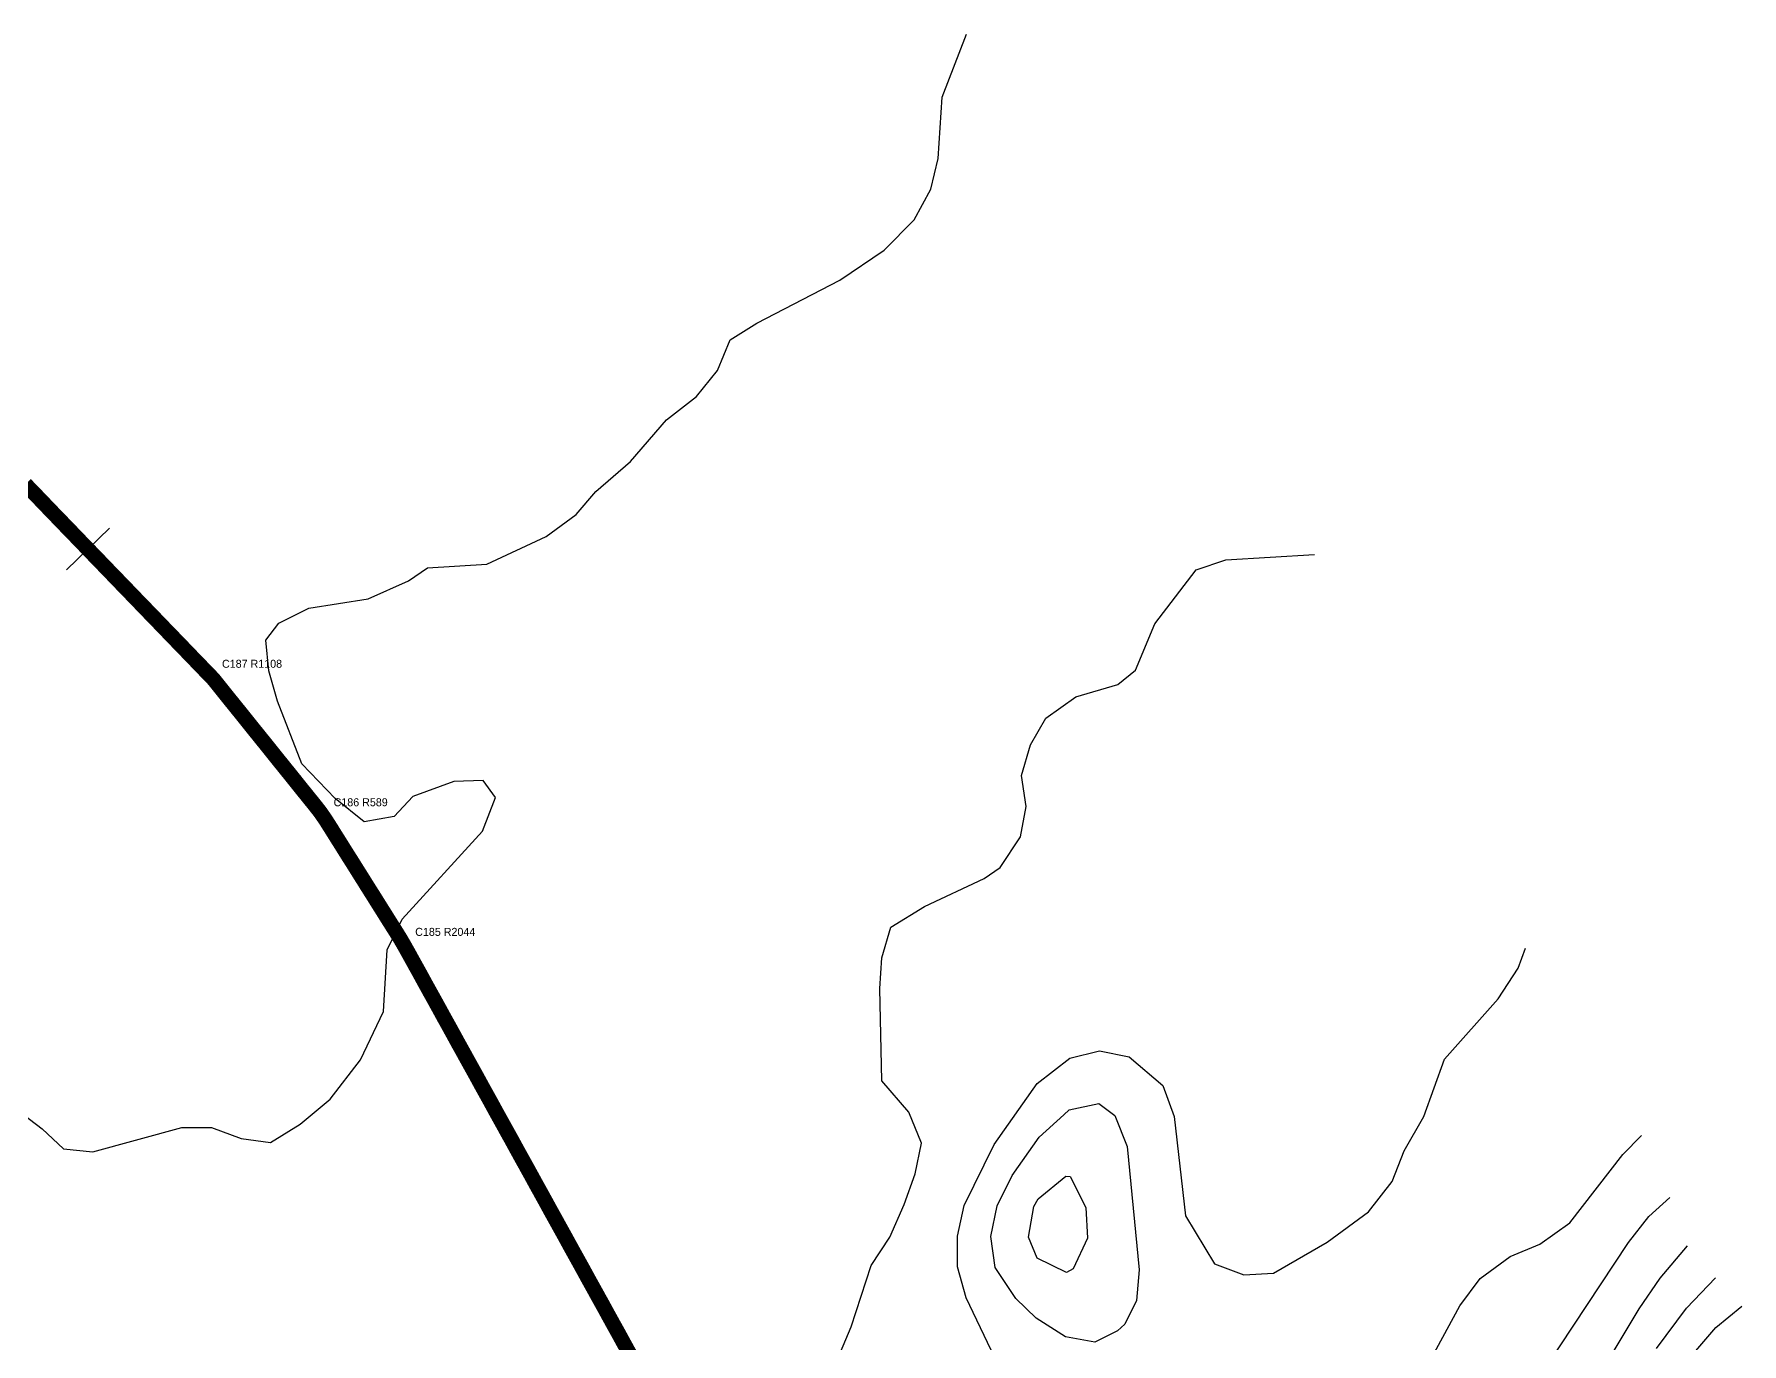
# Model space of a CAD drawing. Header units: metres. Extents: x 697254 to 930473, y 8023396 to 8227001.
# Drawn here: x 830423 to 832130, y 8080882 to 8082192 of the extents above; entities that cross this region are included whole.
import ezdxf

# ---------------------------------------------------------------- set-up
doc = ezdxf.new("R2010")
doc.units = ezdxf.units.M
for name, color, linetype in [('ALIGNMENT_FITTED', 4, 'Continuous'), ('CENTRELINE', 7, 'Continuous'), ('CHAINAGE', 7, 'Continuous'), ('CONTOUR_10M', 33, 'Continuous'), ('CONTOUR_INDEX_50M', 34, 'Continuous'), ('CURVE_LABELS', 4, 'Continuous'), ('GRADE_0-4', 3, 'Continuous')]:
    doc.layers.add(name, color=color, linetype=linetype)

msp = doc.modelspace()

# ---------------------------------------------------------------- linework, layer by layer
at = {"layer": 'ALIGNMENT_FITTED'}
for p, q in [((830565.1, 8081585.3), (830110.7, 8082055.2)), ((830689.3, 8081438.2), (830631.9, 8081509.6)), ((830760.7, 8081332), (830729, 8081382.5)), ((831579.4, 8079855.1), (830819.7, 8081232))]:
    msp.add_line(p, q, dxfattribs=at)
for centre, radius, start, end in [((829768.3, 8080814.9), 1108.3, 38.8131, 44.0334), ((830230.4, 8081069.2), 588.9, 32.1441, 38.8131), ((829030.3, 8080244.7), 2043.7, 28.8886, 32.1441)]:
    msp.add_arc(centre, radius, start, end, dxfattribs=at)
at = {"layer": 'CENTRELINE'}
msp.add_polyline3d([(831016.1, 8080875.9, 1204.8), (831011.3, 8080884.6, 1204.8), (831006.5, 8080893.4, 1204.9), (831001.6, 8080902.2, 1205), (830996.8, 8080910.9, 1204.8), (830992, 8080919.7, 1204.6), (830987.1, 8080928.5, 1204.3), (830982.3, 8080937.2, 1204), (830977.4, 8080946, 1204.3), (830972.6, 8080954.8, 1204.5), (830967.8, 8080963.5, 1204.6), (830962.9, 8080972.3, 1204.4), (830958.1, 8080981, 1204), (830953.3, 8080989.8, 1203.5), (830948.4, 8080998.6, 1203.4), (830943.6, 8081007.3, 1203.6), (830938.7, 8081016.1, 1203.8), (830933.9, 8081024.9, 1203.8), (830929.1, 8081033.6, 1203.8), (830924.2, 8081042.4, 1203.7), (830919.4, 8081051.2, 1203.6), (830914.6, 8081059.9, 1203.6), (830909.7, 8081068.7, 1203.4), (830904.9, 8081077.4, 1203.1), (830900.1, 8081086.2, 1202.8), (830895.2, 8081095, 1202.8), (830890.4, 8081103.7, 1203), (830885.5, 8081112.5, 1203), (830880.7, 8081121.3, 1202.8), (830875.9, 8081130, 1202.4), (830871, 8081138.8, 1202), (830866.2, 8081147.6, 1201.7), (830861.4, 8081156.3, 1202), (830856.5, 8081165.1, 1202.2), (830851.7, 8081173.8, 1202.1), (830846.8, 8081182.6, 1201.7), (830842, 8081191.4, 1201.2), (830837.2, 8081200.1, 1200.8), (830832.3, 8081208.9, 1200.8), (830827.5, 8081217.7, 1201), (830822.7, 8081226.4, 1201.1), (830817.8, 8081235.2, 1201), (830813, 8081243.9, 1200.7), (830808.2, 8081252.7, 1200.4), (830803.3, 8081261.5, 1200.4), (830798.5, 8081270.2, 1200.5), (830793.6, 8081279, 1200.5), (830788.6, 8081287.6, 1200.2), (830783.3, 8081296.1, 1200), (830777.9, 8081304.6, 1199.8), (830772.6, 8081313.1, 1199.6), (830767.3, 8081321.5, 1199.4), (830762, 8081330, 1199.2), (830756.6, 8081338.5, 1199), (830751.3, 8081347, 1199.2), (830746, 8081355.4, 1199.5), (830740.7, 8081363.9, 1199.8), (830735.3, 8081372.4, 1199.8), (830730, 8081380.9, 1199.6), (830724.7, 8081389.3, 1199.5), (830719.4, 8081397.8, 1199.3), (830714, 8081406.3, 1199.3), (830708.3, 8081414.5, 1199.3), (830702.1, 8081422.3, 1199.3), (830695.8, 8081430.1, 1199.2), (830689.5, 8081437.9, 1199.5), (830683.3, 8081445.7, 1199.7), (830677, 8081453.5, 1199.6), (830670.7, 8081461.3, 1199.2), (830664.4, 8081469.1, 1198.9), (830658.2, 8081476.9, 1199), (830651.9, 8081484.7, 1199), (830645.6, 8081492.5, 1199.1), (830639.3, 8081500.3, 1198.9), (830633.1, 8081508.1, 1198.6), (830626.8, 8081515.9, 1198.4), (830620.5, 8081523.7, 1198.2), (830614.2, 8081531.5, 1198.2), (830608, 8081539.3, 1198.2), (830601.7, 8081547.1, 1198.2), (830594.7, 8081554.3, 1198.1), (830587.8, 8081561.5, 1198.1), (830580.8, 8081568.7, 1198.1), (830573.9, 8081575.9, 1198), (830566.9, 8081583.1, 1197.9), (830560, 8081590.3, 1197.8), (830553, 8081597.5, 1197.5), (830546.1, 8081604.7, 1197.2), (830539.1, 8081611.9, 1197.3), (830532.2, 8081619.1, 1197.5), (830525.2, 8081626.3, 1197.7), (830518.3, 8081633.5, 1197.6), (830511.3, 8081640.7, 1197.8), (830504.4, 8081647.9, 1198.2), (830497.4, 8081655.1, 1198.6), (830490.5, 8081662.3, 1198.8), (830483.5, 8081669.5, 1198.5), (830476.6, 8081676.7, 1198.5), (830469.6, 8081683.9, 1198.5), (830462.7, 8081691.1, 1198.3), (830455.7, 8081698.3, 1197.9), (830448.8, 8081705.5, 1197.8), (830441.8, 8081712.7, 1197.8), (830434.9, 8081719.9, 1198.3), (830427.9, 8081727.2, 1198.6), (830421, 8081734.4, 1198.7)], dxfattribs=at)
at = {"layer": 'CHAINAGE'}
msp.add_line((830498.2, 8081697.6), (830455, 8081655.9), dxfattribs=at)
at = {"layer": 'CONTOUR_10M'}
for points, elevation in [([(831214.1, 8080838.1), (831239.7, 8080899.2), (831259.6, 8080960.4), (831278.3, 8080988.8), (831292.8, 8081021.4), (831303.9, 8081052), (831310.1, 8081082.7), (831297.5, 8081113.7), (831270.4, 8081144.9), (831268.3, 8081237.3), (831270.4, 8081268), (831279.4, 8081298.6), (831313.2, 8081319.4), (831372.8, 8081347.4), (831388.7, 8081358.4), (831409, 8081388.9), (831414.8, 8081419.5), (831410.2, 8081450.4), (831419.1, 8081481), (831434.5, 8081507.7), (831464.4, 8081529), (831506.4, 8081541.2), (831524, 8081555.8), (831543.4, 8081602.1), (831584.7, 8081656), (831614.4, 8081666.1), (831703.2, 8081671.2)], 1210), ([(831394.2, 8080845.7), (831354.9, 8080928.1), (831346, 8080959), (831346.1, 8080989.8), (831352.8, 8081020.5), (831382.7, 8081081.5), (831425.7, 8081142.4), (831458.5, 8081167.7), (831488.2, 8081174.9), (831517.7, 8081169.2), (831551.4, 8081140.3), (831562.7, 8081109.4), (831574.2, 8081010), (831603, 8080962), (831632.4, 8080951), (831662, 8080952.8), (831715.8, 8080983.8), (831757.2, 8081013.9), (831780.7, 8081044.3), (831792.7, 8081074.9), (831812.3, 8081109.4), (831833, 8081166.6), (831886.7, 8081227.2), (831906.8, 8081257.7), (831914, 8081277.6)], 1220), ([(831452.3, 8081111.2), (831457.7, 8081116), (831487.4, 8081122.5), (831503.5, 8081110.3), (831515.9, 8081079.4), (831527.7, 8080956.1), (831525, 8080925.3), (831513.3, 8080901.7), (831506, 8080894.9), (831483.5, 8080883.7), (831454, 8080889.2), (831424.8, 8080907.6), (831404.3, 8080927.3), (831383.7, 8080958.4), (831379.3, 8080989.3), (831385.8, 8081019.9), (831400.7, 8081050.5), (831427.7, 8081088.7), (831452.3, 8081111.2)], 1230), ([(831808, 8080845.6), (831848.5, 8080920.1), (831868.8, 8080947.4), (831898.7, 8080969.3), (831928.5, 8080981.6), (831958.4, 8081002.9), (832011.5, 8081071.3), (832030, 8081090.3)], 1230), ([(831454.5, 8081049.6), (831458.8, 8081049.5), (831474.4, 8081018.5), (831476.2, 8080987.7), (831461.8, 8080957.1), (831455.1, 8080953.3), (831425.7, 8080967.8), (831417.1, 8080988.6), (831422.5, 8081019.3), (831426.7, 8081027.2), (831454.5, 8081049.6)], 1240), ([(831893.3, 8080796.3), (832017.2, 8080983.3), (832037.4, 8081009.3), (832058.3, 8081028.5)], 1240), ([(832045, 8080877.4), (832075.2, 8080917.7), (832104.1, 8080947.9)], 1260), ([(832074.3, 8080863.5), (832104.5, 8080898.5), (832130.4, 8080919.6)], 1270)]:
    msp.add_lwpolyline(points, dxfattribs=dict(at, elevation=elevation))
at = {"layer": 'CONTOUR_INDEX_50M'}
for points, elevation in [([(830364.5, 8081147.4), (830430.7, 8081097), (830452.1, 8081076.9), (830481.6, 8081074.1), (830570.6, 8081098.4), (830600.2, 8081098.5), (830629.6, 8081087.3), (830659.1, 8081083.4), (830688.9, 8081101.6), (830718.9, 8081126.6), (830749.1, 8081166), (830772.2, 8081214.5), (830775.7, 8081276), (830790.8, 8081306.6), (830871, 8081394.8), (830884.1, 8081428.2), (830871.9, 8081445.5), (830842.3, 8081444.4), (830801.3, 8081429.5), (830782.6, 8081409.4), (830752.9, 8081404.1), (830723.8, 8081427.3), (830690.4, 8081462.1), (830666.2, 8081524.8), (830657.5, 8081554.9), (830654.4, 8081585.7), (830667.5, 8081602.8), (830697.3, 8081617.6), (830756.6, 8081627.1), (830797.2, 8081645), (830816.2, 8081657.9), (830875.4, 8081661.8), (830934.9, 8081689.4), (830964.8, 8081711.3), (830984.5, 8081734.3), (831019.2, 8081764.5), (831055.1, 8081806.1), (831085, 8081829.3), (831106.2, 8081855.4), (831118.9, 8081886), (831145.3, 8081902.8), (831228.3, 8081945.8), (831272.7, 8081975.8), (831302.9, 8082006.1), (831319.4, 8082036.6), (831326.9, 8082067.3), (831330.7, 8082128.8), (831355.2, 8082191.7)], 1200), ([(831955, 8080796.1), (832027.6, 8080917.2), (832048.6, 8080947.6), (832076.2, 8080980)], 1250)]:
    msp.add_lwpolyline(points, dxfattribs=dict(at, elevation=elevation))
at = {"layer": 'GRADE_0-4', "const_width": 15}
msp.add_lwpolyline([(831021, 8080867.1), (831016.1, 8080875.9), (831011.3, 8080884.6), (831006.5, 8080893.4), (831001.6, 8080902.2), (830996.8, 8080910.9), (830992, 8080919.7), (830987.1, 8080928.5), (830982.3, 8080937.2), (830977.4, 8080946), (830972.6, 8080954.8), (830967.8, 8080963.5), (830962.9, 8080972.3), (830958.1, 8080981), (830953.3, 8080989.8), (830948.4, 8080998.6), (830943.6, 8081007.3), (830938.7, 8081016.1), (830933.9, 8081024.9), (830929.1, 8081033.6), (830924.2, 8081042.4), (830919.4, 8081051.2), (830914.6, 8081059.9), (830909.7, 8081068.7), (830904.9, 8081077.4), (830900.1, 8081086.2), (830895.2, 8081095), (830890.4, 8081103.7), (830885.5, 8081112.5), (830880.7, 8081121.3), (830875.9, 8081130), (830871, 8081138.8), (830866.2, 8081147.6), (830861.4, 8081156.3), (830856.5, 8081165.1), (830851.7, 8081173.8), (830846.8, 8081182.6), (830842, 8081191.4), (830837.2, 8081200.1), (830832.3, 8081208.9), (830827.5, 8081217.7), (830822.7, 8081226.4), (830817.8, 8081235.2), (830813, 8081243.9), (830808.2, 8081252.7), (830803.3, 8081261.5), (830798.5, 8081270.2), (830793.6, 8081279), (830788.6, 8081287.6), (830783.3, 8081296.1), (830777.9, 8081304.6), (830772.6, 8081313.1), (830767.3, 8081321.5), (830762, 8081330), (830756.6, 8081338.5), (830751.3, 8081347), (830746, 8081355.4), (830740.7, 8081363.9), (830735.3, 8081372.4), (830730, 8081380.9), (830724.7, 8081389.3), (830719.4, 8081397.8), (830714, 8081406.3), (830708.3, 8081414.5), (830702.1, 8081422.3), (830695.8, 8081430.1), (830689.5, 8081437.9), (830683.3, 8081445.7), (830677, 8081453.5), (830670.7, 8081461.3), (830664.4, 8081469.1), (830658.2, 8081476.9), (830651.9, 8081484.7), (830645.6, 8081492.5), (830639.3, 8081500.3), (830633.1, 8081508.1), (830626.8, 8081515.9), (830620.5, 8081523.7), (830614.2, 8081531.5), (830608, 8081539.3), (830601.7, 8081547.1), (830594.7, 8081554.3), (830587.8, 8081561.5), (830580.8, 8081568.7), (830573.9, 8081575.9), (830566.9, 8081583.1), (830560, 8081590.3), (830553, 8081597.5), (830546.1, 8081604.7), (830539.1, 8081611.9), (830532.2, 8081619.1), (830525.2, 8081626.3), (830518.3, 8081633.5), (830511.3, 8081640.7), (830504.4, 8081647.9), (830497.4, 8081655.1), (830490.5, 8081662.3), (830483.5, 8081669.5), (830476.6, 8081676.7), (830469.6, 8081683.9), (830462.7, 8081691.1), (830455.7, 8081698.3), (830448.8, 8081705.5), (830441.8, 8081712.7), (830434.9, 8081719.9), (830427.9, 8081727.2), (830421, 8081734.4), (830414, 8081741.6)], dxfattribs=at)

# ---------------------------------------------------------------- texts
at = {"layer": 'CURVE_LABELS'}
for s, p in [('C187 R1108', (830610.6, 8081558.1)), ('C186 R589', (830722.2, 8081419.6)), ('C185 R2044', (830803.8, 8081290))]:
    msp.add_text(s, height=8, dxfattribs=at).set_placement(p)

doc.saveas('drawing.dxf')
